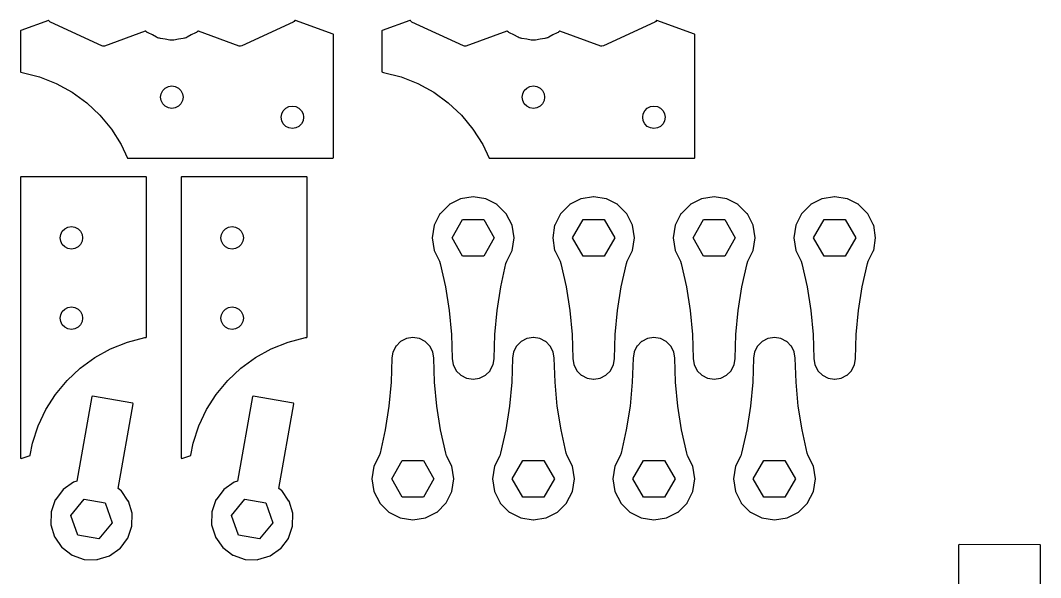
# Model space of a CAD drawing. Header units: metres. Extents: x 5 to 408, y 9 to 287.
# Drawn here: x 281.1 to 408.1, y 217.7 to 287.1 of the extents above; entities that cross this region are included whole.
import ezdxf

# ---------------------------------------------------------------- set-up
doc = ezdxf.new("R2010")
doc.units = ezdxf.units.M

msp = doc.modelspace()

# ---------------------------------------------------------------- linework, layer by layer
for p, q in [((284.635, 287.055), (281.186, 285.8)), ((284.704, 287.03), (284.635, 287.055)), ((284.735, 286.973), (284.704, 287.03)), ((284.83, 286.886), (284.735, 286.973)), ((315.307, 287.036), (315.222, 286.927)), ((315.37, 287.054), (315.307, 287.036)), ((320.064, 285.345), (315.37, 287.054)), ((329.635, 287.055), (326.186, 285.8)), ((329.704, 287.03), (329.635, 287.055)), ((329.735, 286.973), (329.704, 287.03)), ((329.83, 286.886), (329.735, 286.973)), ((360.307, 287.036), (360.222, 286.927)), ((360.37, 287.054), (360.307, 287.036)), ((365.064, 285.345), (360.37, 287.054)), ((281.186, 285.8), (281.15, 285.748)), ((281.15, 285.748), (281.15, 280.659)), ((284.884, 286.855), (284.83, 286.886)), ((291.282, 283.871), (284.884, 286.855)), ((296.695, 285.711), (291.606, 283.859)), ((296.752, 285.698), (296.695, 285.711)), ((303.305, 285.711), (303.248, 285.698)), ((308.398, 283.857), (303.305, 285.711)), ((315.112, 286.853), (308.722, 283.873)), ((315.222, 286.927), (315.112, 286.853)), ((326.186, 285.8), (326.15, 285.748)), ((326.15, 285.748), (326.15, 280.659)), ((329.884, 286.855), (329.83, 286.886)), ((336.282, 283.871), (329.884, 286.855)), ((341.695, 285.711), (336.606, 283.859)), ((341.752, 285.698), (341.695, 285.711)), ((348.305, 285.711), (348.248, 285.698)), ((353.398, 283.857), (348.305, 285.711)), ((360.112, 286.853), (353.722, 283.873)), ((360.222, 286.927), (360.112, 286.853)), ((296.773, 285.678), (296.752, 285.698)), ((296.887, 285.595), (296.773, 285.678)), ((296.902, 285.587), (296.887, 285.595)), ((296.913, 285.579), (296.902, 285.587)), ((296.926, 285.568), (296.913, 285.579)), ((297.042, 285.489), (296.926, 285.568)), ((297.573, 285.241), (297.042, 285.489)), ((298.089, 284.955), (297.573, 285.241)), ((298.221, 284.907), (298.089, 284.955)), ((298.238, 284.904), (298.221, 284.907)), ((298.251, 284.9), (298.238, 284.904)), ((298.266, 284.892), (298.251, 284.9)), ((298.4, 284.848), (298.266, 284.892)), ((298.417, 284.846), (298.4, 284.848)), ((298.43, 284.842), (298.417, 284.846)), ((298.446, 284.835), (298.43, 284.842)), ((298.581, 284.796), (298.446, 284.835)), ((299.163, 284.724), (298.581, 284.796)), ((299.741, 284.612), (299.163, 284.724)), ((299.882, 284.607), (299.741, 284.612)), ((299.899, 284.609), (299.882, 284.607)), ((299.913, 284.609), (299.899, 284.609)), ((299.93, 284.606), (299.913, 284.609)), ((300.07, 284.606), (299.93, 284.606)), ((300.087, 284.609), (300.07, 284.606)), ((300.101, 284.609), (300.087, 284.609)), ((300.118, 284.607), (300.101, 284.609)), ((300.259, 284.612), (300.118, 284.607)), ((300.834, 284.724), (300.259, 284.612)), ((301.419, 284.796), (300.834, 284.724)), ((301.554, 284.835), (301.419, 284.796)), ((301.57, 284.842), (301.554, 284.835)), ((301.583, 284.846), (301.57, 284.842)), ((301.6, 284.848), (301.583, 284.846)), ((301.734, 284.892), (301.6, 284.848)), ((301.749, 284.9), (301.734, 284.892)), ((301.762, 284.904), (301.749, 284.9)), ((301.779, 284.907), (301.762, 284.904)), ((301.911, 284.955), (301.779, 284.907)), ((302.424, 285.24), (301.911, 284.955)), ((302.958, 285.489), (302.424, 285.24)), ((303.074, 285.568), (302.958, 285.489)), ((303.087, 285.579), (303.074, 285.568)), ((303.098, 285.587), (303.087, 285.579)), ((303.113, 285.595), (303.098, 285.587)), ((303.227, 285.678), (303.113, 285.595)), ((303.248, 285.698), (303.227, 285.678)), ((320.1, 285.294), (320.064, 285.345)), ((320.1, 269.959), (320.1, 285.294)), ((341.773, 285.678), (341.752, 285.698)), ((341.887, 285.595), (341.773, 285.678)), ((341.902, 285.587), (341.887, 285.595)), ((341.913, 285.579), (341.902, 285.587)), ((341.926, 285.568), (341.913, 285.579)), ((342.042, 285.489), (341.926, 285.568)), ((342.573, 285.241), (342.042, 285.489)), ((343.089, 284.955), (342.573, 285.241)), ((343.221, 284.907), (343.089, 284.955)), ((343.238, 284.904), (343.221, 284.907)), ((343.251, 284.9), (343.238, 284.904)), ((343.266, 284.892), (343.251, 284.9)), ((343.4, 284.848), (343.266, 284.892)), ((343.417, 284.846), (343.4, 284.848)), ((343.43, 284.842), (343.417, 284.846)), ((343.446, 284.835), (343.43, 284.842)), ((343.581, 284.796), (343.446, 284.835)), ((344.163, 284.724), (343.581, 284.796)), ((344.741, 284.612), (344.163, 284.724)), ((344.882, 284.607), (344.741, 284.612)), ((344.899, 284.609), (344.882, 284.607)), ((344.913, 284.609), (344.899, 284.609)), ((344.93, 284.606), (344.913, 284.609)), ((345.07, 284.606), (344.93, 284.606)), ((345.087, 284.609), (345.07, 284.606)), ((345.101, 284.609), (345.087, 284.609)), ((345.118, 284.607), (345.101, 284.609)), ((345.259, 284.612), (345.118, 284.607)), ((345.834, 284.724), (345.259, 284.612)), ((346.419, 284.796), (345.834, 284.724)), ((346.554, 284.835), (346.419, 284.796)), ((346.57, 284.842), (346.554, 284.835)), ((346.583, 284.846), (346.57, 284.842)), ((346.6, 284.848), (346.583, 284.846)), ((346.734, 284.892), (346.6, 284.848)), ((346.749, 284.9), (346.734, 284.892)), ((346.762, 284.904), (346.749, 284.9)), ((346.779, 284.907), (346.762, 284.904)), ((346.911, 284.955), (346.779, 284.907)), ((347.424, 285.24), (346.911, 284.955)), ((347.958, 285.489), (347.424, 285.24)), ((348.074, 285.568), (347.958, 285.489)), ((348.087, 285.579), (348.074, 285.568)), ((348.098, 285.587), (348.087, 285.579)), ((348.113, 285.595), (348.098, 285.587)), ((348.227, 285.678), (348.113, 285.595)), ((348.248, 285.698), (348.227, 285.678)), ((365.1, 285.294), (365.064, 285.345)), ((365.1, 269.959), (365.1, 285.294)), ((291.406, 283.836), (291.282, 283.871)), ((291.606, 283.859), (291.406, 283.836)), ((308.524, 283.833), (308.398, 283.857)), ((308.722, 283.873), (308.524, 283.833)), ((336.406, 283.836), (336.282, 283.871)), ((336.606, 283.859), (336.406, 283.836)), ((353.524, 283.833), (353.398, 283.857)), ((353.722, 283.873), (353.524, 283.833)), ((281.15, 280.659), (281.2, 280.602)), ((326.15, 280.659), (326.2, 280.602)), ((281.2, 280.602), (281.354, 280.583)), ((281.354, 280.583), (283.531, 280.024)), ((283.531, 280.024), (285.621, 279.196)), ((326.2, 280.602), (326.354, 280.583)), ((326.354, 280.583), (328.531, 280.024)), ((328.531, 280.024), (330.621, 279.196)), ((285.621, 279.196), (287.591, 278.113)), ((287.591, 278.113), (289.41, 276.792)), ((298.67, 277.932), (298.868, 278.322)), ((298.868, 278.322), (299.178, 278.632)), ((299.178, 278.632), (299.568, 278.83)), ((299.568, 278.83), (300, 278.899)), ((300, 278.899), (300.432, 278.83)), ((300.432, 278.83), (300.822, 278.632)), ((300.822, 278.632), (301.132, 278.322)), ((301.132, 278.322), (301.33, 277.932)), ((330.621, 279.196), (332.591, 278.113)), ((332.591, 278.113), (334.41, 276.792)), ((343.67, 277.932), (343.868, 278.322)), ((343.868, 278.322), (344.178, 278.632)), ((344.178, 278.632), (344.568, 278.83)), ((344.568, 278.83), (345, 278.899)), ((345, 278.899), (345.432, 278.83)), ((345.432, 278.83), (345.822, 278.632)), ((345.822, 278.632), (346.132, 278.322)), ((346.132, 278.322), (346.33, 277.932)), ((298.601, 277.5), (298.67, 277.932)), ((298.67, 277.068), (298.601, 277.5)), ((298.868, 276.678), (298.67, 277.068)), ((301.33, 277.068), (301.132, 276.678)), ((301.33, 277.932), (301.399, 277.5)), ((301.399, 277.5), (301.33, 277.068)), ((343.601, 277.5), (343.67, 277.932)), ((343.67, 277.068), (343.601, 277.5)), ((343.868, 276.678), (343.67, 277.068)), ((346.33, 277.068), (346.132, 276.678)), ((346.33, 277.932), (346.399, 277.5)), ((346.399, 277.5), (346.33, 277.068)), ((289.41, 276.792), (291.048, 275.253)), ((299.178, 276.368), (298.868, 276.678)), ((299.568, 276.17), (299.178, 276.368)), ((300, 276.101), (299.568, 276.17)), ((300.432, 276.17), (300, 276.101)), ((300.822, 276.368), (300.432, 276.17)), ((301.132, 276.678), (300.822, 276.368)), ((313.67, 275.432), (313.868, 275.822)), ((313.868, 275.822), (314.178, 276.132)), ((314.178, 276.132), (314.568, 276.33)), ((314.568, 276.33), (315, 276.399)), ((315, 276.399), (315.432, 276.33)), ((315.432, 276.33), (315.822, 276.132)), ((315.822, 276.132), (316.132, 275.822)), ((316.132, 275.822), (316.33, 275.432)), ((334.41, 276.792), (336.048, 275.253)), ((344.178, 276.368), (343.868, 276.678)), ((344.568, 276.17), (344.178, 276.368)), ((345, 276.101), (344.568, 276.17)), ((345.432, 276.17), (345, 276.101)), ((345.822, 276.368), (345.432, 276.17)), ((346.132, 276.678), (345.822, 276.368)), ((358.67, 275.432), (358.868, 275.822)), ((358.868, 275.822), (359.178, 276.132)), ((359.178, 276.132), (359.568, 276.33)), ((359.568, 276.33), (360, 276.399)), ((360, 276.399), (360.432, 276.33)), ((360.432, 276.33), (360.822, 276.132)), ((360.822, 276.132), (361.132, 275.822)), ((361.132, 275.822), (361.33, 275.432)), ((291.048, 275.253), (292.481, 273.521)), ((313.601, 275), (313.67, 275.432)), ((313.67, 274.568), (313.601, 275)), ((313.868, 274.178), (313.67, 274.568)), ((316.33, 274.568), (316.132, 274.178)), ((316.33, 275.432), (316.399, 275)), ((316.399, 275), (316.33, 274.568)), ((336.048, 275.253), (337.481, 273.521)), ((358.601, 275), (358.67, 275.432)), ((358.67, 274.568), (358.601, 275)), ((358.868, 274.178), (358.67, 274.568)), ((361.33, 274.568), (361.132, 274.178)), ((361.33, 275.432), (361.399, 275)), ((361.399, 275), (361.33, 274.568)), ((292.481, 273.521), (293.686, 271.623)), ((314.178, 273.868), (313.868, 274.178)), ((314.568, 273.67), (314.178, 273.868)), ((315, 273.601), (314.568, 273.67)), ((315.432, 273.67), (315, 273.601)), ((315.822, 273.868), (315.432, 273.67)), ((316.132, 274.178), (315.822, 273.868)), ((337.481, 273.521), (338.686, 271.623)), ((359.178, 273.868), (358.868, 274.178)), ((359.568, 273.67), (359.178, 273.868)), ((360, 273.601), (359.568, 273.67)), ((360.432, 273.67), (360, 273.601)), ((360.822, 273.868), (360.432, 273.67)), ((361.132, 274.178), (360.822, 273.868)), ((293.686, 271.623), (294.482, 269.931)), ((338.686, 271.623), (339.482, 269.931)), ((294.482, 269.931), (294.531, 269.9)), ((294.531, 269.9), (320.041, 269.9)), ((320.041, 269.9), (320.1, 269.959)), ((339.482, 269.931), (339.531, 269.9)), ((339.531, 269.9), (365.041, 269.9)), ((365.041, 269.9), (365.1, 269.959)), ((281.209, 267.6), (281.15, 267.541)), ((281.15, 267.541), (281.15, 232.582)), ((296.791, 267.6), (281.209, 267.6)), ((296.85, 267.541), (296.791, 267.6)), ((296.85, 247.659), (296.85, 267.541)), ((301.209, 267.6), (301.15, 267.541)), ((301.15, 267.541), (301.15, 232.582)), ((316.791, 267.6), (301.209, 267.6)), ((316.85, 267.541), (316.791, 267.6)), ((316.85, 247.659), (316.85, 267.541)), ((334.496, 264.121), (333.379, 263.004)), ((334.509, 264.131), (334.496, 264.121)), ((335.917, 264.848), (334.509, 264.131)), ((335.932, 264.853), (335.917, 264.848)), ((337.492, 265.1), (335.932, 264.853)), ((337.508, 265.1), (337.492, 265.1)), ((339.068, 264.853), (337.508, 265.1)), ((339.083, 264.848), (339.068, 264.853)), ((340.491, 264.131), (339.083, 264.848)), ((340.504, 264.121), (340.491, 264.131)), ((341.621, 263.004), (340.504, 264.121)), ((349.496, 264.121), (348.379, 263.004)), ((349.509, 264.131), (349.496, 264.121)), ((350.917, 264.848), (349.509, 264.131)), ((350.932, 264.853), (350.917, 264.848)), ((352.492, 265.1), (350.932, 264.853)), ((352.508, 265.1), (352.492, 265.1)), ((354.068, 264.853), (352.508, 265.1)), ((354.083, 264.848), (354.068, 264.853)), ((355.491, 264.131), (354.083, 264.848)), ((355.504, 264.121), (355.491, 264.131)), ((356.621, 263.004), (355.504, 264.121)), ((364.496, 264.121), (363.379, 263.004)), ((364.509, 264.131), (364.496, 264.121)), ((365.917, 264.848), (364.509, 264.131)), ((365.932, 264.853), (365.917, 264.848)), ((367.492, 265.1), (365.932, 264.853)), ((367.508, 265.1), (367.492, 265.1)), ((369.068, 264.853), (367.508, 265.1)), ((369.083, 264.848), (369.068, 264.853)), ((370.491, 264.131), (369.083, 264.848)), ((370.504, 264.121), (370.491, 264.131)), ((371.621, 263.004), (370.504, 264.121)), ((379.496, 264.121), (378.379, 263.004)), ((379.509, 264.131), (379.496, 264.121)), ((380.917, 264.848), (379.509, 264.131)), ((380.932, 264.853), (380.917, 264.848)), ((382.492, 265.1), (380.932, 264.853)), ((382.508, 265.1), (382.492, 265.1)), ((384.068, 264.853), (382.508, 265.1)), ((384.083, 264.848), (384.068, 264.853)), ((385.491, 264.131), (384.083, 264.848)), ((385.504, 264.121), (385.491, 264.131)), ((386.621, 263.004), (385.504, 264.121)), ((333.369, 262.991), (332.652, 261.583)), ((333.379, 263.004), (333.369, 262.991)), ((341.631, 262.991), (341.621, 263.004)), ((342.348, 261.583), (341.631, 262.991)), ((348.369, 262.991), (347.652, 261.583)), ((348.379, 263.004), (348.369, 262.991)), ((356.631, 262.991), (356.621, 263.004)), ((357.348, 261.583), (356.631, 262.991)), ((363.369, 262.991), (362.652, 261.583)), ((363.379, 263.004), (363.369, 262.991)), ((371.631, 262.991), (371.621, 263.004)), ((372.348, 261.583), (371.631, 262.991)), ((378.369, 262.991), (377.652, 261.583)), ((378.379, 263.004), (378.369, 262.991)), ((386.631, 262.991), (386.621, 263.004)), ((387.348, 261.583), (386.631, 262.991)), ((332.652, 261.583), (332.647, 261.568)), ((334.873, 260), (336.187, 262.275)), ((336.187, 262.275), (338.813, 262.275)), ((338.813, 262.275), (340.127, 260)), ((342.353, 261.568), (342.348, 261.583)), ((347.652, 261.583), (347.647, 261.568)), ((349.873, 260), (351.187, 262.275)), ((351.187, 262.275), (353.813, 262.275)), ((353.813, 262.275), (355.127, 260)), ((357.353, 261.568), (357.348, 261.583)), ((362.652, 261.583), (362.647, 261.568)), ((364.873, 260), (366.187, 262.275)), ((366.187, 262.275), (368.813, 262.275)), ((368.813, 262.275), (370.127, 260)), ((372.353, 261.568), (372.348, 261.583)), ((377.652, 261.583), (377.647, 261.568)), ((379.873, 260), (381.187, 262.275)), ((381.187, 262.275), (383.813, 262.275)), ((383.813, 262.275), (385.127, 260)), ((387.353, 261.568), (387.348, 261.583)), ((286.101, 260), (286.17, 260.432)), ((286.17, 260.432), (286.368, 260.822)), ((286.368, 260.822), (286.678, 261.132)), ((286.678, 261.132), (287.068, 261.33)), ((287.068, 261.33), (287.5, 261.399)), ((287.5, 261.399), (287.932, 261.33)), ((287.932, 261.33), (288.322, 261.132)), ((288.322, 261.132), (288.632, 260.822)), ((288.632, 260.822), (288.83, 260.432)), ((288.83, 260.432), (288.899, 260)), ((306.101, 260), (306.17, 260.432)), ((306.17, 260.432), (306.368, 260.822)), ((306.368, 260.822), (306.678, 261.132)), ((306.678, 261.132), (307.068, 261.33)), ((307.068, 261.33), (307.5, 261.399)), ((307.5, 261.399), (307.932, 261.33)), ((307.932, 261.33), (308.322, 261.132)), ((308.322, 261.132), (308.632, 260.822)), ((308.632, 260.822), (308.83, 260.432)), ((308.83, 260.432), (308.899, 260)), ((332.647, 261.568), (332.4, 260.008)), ((342.6, 260.008), (342.353, 261.568)), ((347.647, 261.568), (347.4, 260.008)), ((357.6, 260.008), (357.353, 261.568)), ((362.647, 261.568), (362.4, 260.008)), ((372.6, 260.008), (372.353, 261.568)), ((377.647, 261.568), (377.4, 260.008)), ((387.6, 260.008), (387.353, 261.568)), ((286.17, 259.568), (286.101, 260)), ((286.368, 259.178), (286.17, 259.568)), ((286.678, 258.868), (286.368, 259.178)), ((288.632, 259.178), (288.322, 258.868)), ((288.83, 259.568), (288.632, 259.178)), ((288.899, 260), (288.83, 259.568)), ((306.17, 259.568), (306.101, 260)), ((306.368, 259.178), (306.17, 259.568)), ((306.678, 258.868), (306.368, 259.178)), ((308.632, 259.178), (308.322, 258.868)), ((308.83, 259.568), (308.632, 259.178)), ((308.899, 260), (308.83, 259.568)), ((332.4, 260.008), (332.4, 259.992)), ((332.4, 259.992), (332.647, 258.432)), ((336.187, 257.725), (334.873, 260)), ((340.127, 260), (338.813, 257.725)), ((342.353, 258.432), (342.6, 259.992)), ((342.6, 259.992), (342.6, 260.008)), ((347.4, 260.008), (347.4, 259.992)), ((347.4, 259.992), (347.647, 258.432)), ((351.187, 257.725), (349.873, 260)), ((355.127, 260), (353.813, 257.725)), ((357.353, 258.432), (357.6, 259.992)), ((357.6, 259.992), (357.6, 260.008)), ((362.4, 260.008), (362.4, 259.992)), ((362.4, 259.992), (362.647, 258.432)), ((366.187, 257.725), (364.873, 260)), ((370.127, 260), (368.813, 257.725)), ((372.353, 258.432), (372.6, 259.992)), ((372.6, 259.992), (372.6, 260.008)), ((377.4, 260.008), (377.4, 259.992)), ((377.4, 259.992), (377.647, 258.432)), ((381.187, 257.725), (379.873, 260)), ((385.127, 260), (383.813, 257.725)), ((387.353, 258.432), (387.6, 259.992)), ((387.6, 259.992), (387.6, 260.008)), ((287.068, 258.67), (286.678, 258.868)), ((287.5, 258.601), (287.068, 258.67)), ((287.932, 258.67), (287.5, 258.601)), ((288.322, 258.868), (287.932, 258.67)), ((307.068, 258.67), (306.678, 258.868)), ((307.5, 258.601), (307.068, 258.67)), ((307.932, 258.67), (307.5, 258.601)), ((308.322, 258.868), (307.932, 258.67)), ((332.647, 258.432), (332.652, 258.417)), ((332.652, 258.417), (333.316, 257.112)), ((341.684, 257.112), (342.348, 258.417)), ((342.348, 258.417), (342.353, 258.432)), ((347.647, 258.432), (347.652, 258.417)), ((347.652, 258.417), (348.316, 257.112)), ((356.684, 257.112), (357.348, 258.417)), ((357.348, 258.417), (357.353, 258.432)), ((362.647, 258.432), (362.652, 258.417)), ((362.652, 258.417), (363.316, 257.112)), ((371.684, 257.112), (372.348, 258.417)), ((372.348, 258.417), (372.353, 258.432)), ((377.647, 258.432), (377.652, 258.417)), ((377.652, 258.417), (378.316, 257.112)), ((386.684, 257.112), (387.348, 258.417)), ((387.348, 258.417), (387.353, 258.432)), ((333.316, 257.112), (333.411, 256.788)), ((333.411, 256.788), (334.06, 253.882)), ((338.813, 257.725), (336.187, 257.725)), ((340.94, 253.882), (341.589, 256.788)), ((341.589, 256.788), (341.684, 257.112)), ((348.316, 257.112), (348.411, 256.788)), ((348.411, 256.788), (349.06, 253.882)), ((353.813, 257.725), (351.187, 257.725)), ((355.94, 253.882), (356.589, 256.788)), ((356.589, 256.788), (356.684, 257.112)), ((363.316, 257.112), (363.411, 256.788)), ((363.411, 256.788), (364.06, 253.882)), ((368.813, 257.725), (366.187, 257.725)), ((370.94, 253.882), (371.589, 256.788)), ((371.589, 256.788), (371.684, 257.112)), ((378.316, 257.112), (378.411, 256.788)), ((378.411, 256.788), (379.06, 253.882)), ((383.813, 257.725), (381.187, 257.725)), ((385.94, 253.882), (386.589, 256.788)), ((386.589, 256.788), (386.684, 257.112)), ((334.06, 253.882), (334.526, 250.941)), ((340.474, 250.941), (340.94, 253.882)), ((349.06, 253.882), (349.526, 250.941)), ((355.474, 250.941), (355.94, 253.882)), ((364.06, 253.882), (364.526, 250.941)), ((370.474, 250.941), (370.94, 253.882)), ((379.06, 253.882), (379.526, 250.941)), ((385.474, 250.941), (385.94, 253.882)), ((286.101, 250), (286.17, 250.432)), ((286.17, 250.432), (286.368, 250.822)), ((286.368, 250.822), (286.678, 251.132)), ((286.678, 251.132), (287.068, 251.33)), ((287.068, 251.33), (287.5, 251.399)), ((287.5, 251.399), (287.932, 251.33)), ((287.932, 251.33), (288.322, 251.132)), ((288.322, 251.132), (288.632, 250.822)), ((288.632, 250.822), (288.83, 250.432)), ((288.83, 250.432), (288.899, 250)), ((306.101, 250), (306.17, 250.432)), ((306.17, 250.432), (306.368, 250.822)), ((306.368, 250.822), (306.678, 251.132)), ((306.678, 251.132), (307.068, 251.33)), ((307.068, 251.33), (307.5, 251.399)), ((307.5, 251.399), (307.932, 251.33)), ((307.932, 251.33), (308.322, 251.132)), ((308.322, 251.132), (308.632, 250.822)), ((308.632, 250.822), (308.83, 250.432)), ((308.83, 250.432), (308.899, 250)), ((334.526, 250.941), (334.806, 247.976)), ((340.194, 247.976), (340.474, 250.941)), ((349.526, 250.941), (349.806, 247.976)), ((355.194, 247.976), (355.474, 250.941)), ((364.526, 250.941), (364.806, 247.976)), ((370.194, 247.976), (370.474, 250.941)), ((379.526, 250.941), (379.806, 247.976)), ((385.194, 247.976), (385.474, 250.941)), ((286.17, 249.568), (286.101, 250)), ((286.368, 249.178), (286.17, 249.568)), ((286.678, 248.868), (286.368, 249.178)), ((288.632, 249.178), (288.322, 248.868)), ((288.83, 249.568), (288.632, 249.178)), ((288.899, 250), (288.83, 249.568)), ((306.17, 249.568), (306.101, 250)), ((306.368, 249.178), (306.17, 249.568)), ((306.678, 248.868), (306.368, 249.178)), ((308.632, 249.178), (308.322, 248.868)), ((308.83, 249.568), (308.632, 249.178)), ((308.899, 250), (308.83, 249.568)), ((287.068, 248.67), (286.678, 248.868)), ((287.5, 248.601), (287.068, 248.67)), ((287.932, 248.67), (287.5, 248.601)), ((288.322, 248.868), (287.932, 248.67)), ((296.8, 247.602), (296.85, 247.659)), ((307.068, 248.67), (306.678, 248.868)), ((307.5, 248.601), (307.068, 248.67)), ((307.932, 248.67), (307.5, 248.601)), ((308.322, 248.868), (307.932, 248.67)), ((316.8, 247.602), (316.85, 247.659)), ((334.806, 247.976), (334.901, 244.987)), ((340.1, 244.994), (340.194, 247.976)), ((349.806, 247.976), (349.901, 244.987)), ((355.1, 244.994), (355.194, 247.976)), ((364.806, 247.976), (364.901, 244.987)), ((370.1, 244.994), (370.194, 247.976)), ((379.806, 247.976), (379.901, 244.987)), ((385.1, 244.994), (385.194, 247.976)), ((292.379, 246.196), (294.469, 247.024)), ((294.469, 247.024), (296.646, 247.583)), ((296.646, 247.583), (296.8, 247.602)), ((312.379, 246.196), (314.469, 247.024)), ((314.469, 247.024), (316.646, 247.583)), ((316.646, 247.583), (316.8, 247.602)), ((327.892, 246.522), (327.53, 245.811)), ((327.901, 246.535), (327.892, 246.522)), ((328.465, 247.099), (327.901, 246.535)), ((328.478, 247.108), (328.465, 247.099)), ((329.189, 247.47), (328.478, 247.108)), ((329.204, 247.475), (329.189, 247.47)), ((329.992, 247.6), (329.204, 247.475)), ((330.008, 247.6), (329.992, 247.6)), ((330.796, 247.475), (330.008, 247.6)), ((330.811, 247.47), (330.796, 247.475)), ((331.522, 247.108), (330.811, 247.47)), ((331.535, 247.099), (331.522, 247.108)), ((332.099, 246.535), (331.535, 247.099)), ((332.108, 246.522), (332.099, 246.535)), ((332.47, 245.811), (332.108, 246.522)), ((342.892, 246.522), (342.53, 245.811)), ((342.901, 246.535), (342.892, 246.522)), ((343.465, 247.099), (342.901, 246.535)), ((343.478, 247.108), (343.465, 247.099)), ((344.189, 247.47), (343.478, 247.108)), ((344.204, 247.475), (344.189, 247.47)), ((344.992, 247.6), (344.204, 247.475)), ((345.008, 247.6), (344.992, 247.6)), ((345.796, 247.475), (345.008, 247.6)), ((345.811, 247.47), (345.796, 247.475)), ((346.522, 247.108), (345.811, 247.47)), ((346.535, 247.099), (346.522, 247.108)), ((347.099, 246.535), (346.535, 247.099)), ((347.108, 246.522), (347.099, 246.535)), ((347.47, 245.811), (347.108, 246.522)), ((357.892, 246.522), (357.53, 245.811)), ((357.901, 246.535), (357.892, 246.522)), ((358.465, 247.099), (357.901, 246.535)), ((358.478, 247.108), (358.465, 247.099)), ((359.189, 247.47), (358.478, 247.108)), ((359.204, 247.475), (359.189, 247.47)), ((359.992, 247.6), (359.204, 247.475)), ((360.008, 247.6), (359.992, 247.6)), ((360.796, 247.475), (360.008, 247.6)), ((360.811, 247.47), (360.796, 247.475)), ((361.522, 247.108), (360.811, 247.47)), ((361.535, 247.099), (361.522, 247.108)), ((362.099, 246.535), (361.535, 247.099)), ((362.108, 246.522), (362.099, 246.535)), ((362.47, 245.811), (362.108, 246.522)), ((372.892, 246.522), (372.53, 245.811)), ((372.901, 246.535), (372.892, 246.522)), ((373.465, 247.099), (372.901, 246.535)), ((373.478, 247.108), (373.465, 247.099)), ((374.189, 247.47), (373.478, 247.108)), ((374.204, 247.475), (374.189, 247.47)), ((374.992, 247.6), (374.204, 247.475)), ((375.008, 247.6), (374.992, 247.6)), ((375.796, 247.475), (375.008, 247.6)), ((375.811, 247.47), (375.796, 247.475)), ((376.522, 247.108), (375.811, 247.47)), ((376.535, 247.099), (376.522, 247.108)), ((377.099, 246.535), (376.535, 247.099)), ((377.108, 246.522), (377.099, 246.535)), ((377.47, 245.811), (377.108, 246.522)), ((288.59, 243.792), (290.409, 245.113)), ((290.409, 245.113), (292.379, 246.196)), ((308.59, 243.792), (310.409, 245.113)), ((310.409, 245.113), (312.379, 246.196)), ((327.525, 245.796), (327.4, 245.006)), ((327.53, 245.811), (327.525, 245.796)), ((332.475, 245.796), (332.47, 245.811)), ((332.599, 245.013), (332.475, 245.796)), ((342.525, 245.796), (342.4, 245.006)), ((342.53, 245.811), (342.525, 245.796)), ((347.475, 245.796), (347.47, 245.811)), ((347.599, 245.013), (347.475, 245.796)), ((357.525, 245.796), (357.4, 245.006)), ((357.53, 245.811), (357.525, 245.796)), ((362.475, 245.796), (362.47, 245.811)), ((362.599, 245.013), (362.475, 245.796)), ((372.525, 245.796), (372.4, 245.006)), ((372.53, 245.811), (372.525, 245.796)), ((377.475, 245.796), (377.47, 245.811)), ((377.599, 245.013), (377.475, 245.796)), ((327.4, 245.006), (327.306, 242.024)), ((332.694, 242.024), (332.599, 245.013)), ((334.901, 244.987), (335.025, 244.204)), ((335.025, 244.204), (335.03, 244.189)), ((335.03, 244.189), (335.392, 243.478)), ((339.608, 243.478), (339.97, 244.189)), ((339.97, 244.189), (339.975, 244.204)), ((339.975, 244.204), (340.1, 244.994)), ((342.4, 245.006), (342.306, 242.024)), ((347.694, 242.024), (347.599, 245.013)), ((349.901, 244.987), (350.025, 244.204)), ((350.025, 244.204), (350.03, 244.189)), ((350.03, 244.189), (350.392, 243.478)), ((354.608, 243.478), (354.97, 244.189)), ((354.97, 244.189), (354.975, 244.204)), ((354.975, 244.204), (355.1, 244.994)), ((357.4, 245.006), (357.306, 242.024)), ((362.694, 242.024), (362.599, 245.013)), ((364.901, 244.987), (365.025, 244.204)), ((365.025, 244.204), (365.03, 244.189)), ((365.03, 244.189), (365.392, 243.478)), ((369.608, 243.478), (369.97, 244.189)), ((369.97, 244.189), (369.975, 244.204)), ((369.975, 244.204), (370.1, 244.994)), ((372.4, 245.006), (372.306, 242.024)), ((377.694, 242.024), (377.599, 245.013)), ((379.901, 244.987), (380.025, 244.204)), ((380.025, 244.204), (380.03, 244.189)), ((380.03, 244.189), (380.392, 243.478)), ((384.608, 243.478), (384.97, 244.189)), ((384.97, 244.189), (384.975, 244.204)), ((384.975, 244.204), (385.1, 244.994)), ((286.952, 242.253), (288.59, 243.792)), ((306.952, 242.253), (308.59, 243.792)), ((335.392, 243.478), (335.401, 243.465)), ((335.401, 243.465), (335.965, 242.901)), ((335.965, 242.901), (335.978, 242.892)), ((335.978, 242.892), (336.689, 242.53)), ((336.689, 242.53), (336.704, 242.525)), ((338.296, 242.525), (338.311, 242.53)), ((338.311, 242.53), (339.022, 242.892)), ((339.022, 242.892), (339.035, 242.901)), ((339.035, 242.901), (339.599, 243.465)), ((339.599, 243.465), (339.608, 243.478)), ((350.392, 243.478), (350.401, 243.465)), ((350.401, 243.465), (350.965, 242.901)), ((350.965, 242.901), (350.978, 242.892)), ((350.978, 242.892), (351.689, 242.53)), ((351.689, 242.53), (351.704, 242.525)), ((353.296, 242.525), (353.311, 242.53)), ((353.311, 242.53), (354.022, 242.892)), ((354.022, 242.892), (354.035, 242.901)), ((354.035, 242.901), (354.599, 243.465)), ((354.599, 243.465), (354.608, 243.478)), ((365.392, 243.478), (365.401, 243.465)), ((365.401, 243.465), (365.965, 242.901)), ((365.965, 242.901), (365.978, 242.892)), ((365.978, 242.892), (366.689, 242.53)), ((366.689, 242.53), (366.704, 242.525)), ((368.296, 242.525), (368.311, 242.53)), ((368.311, 242.53), (369.022, 242.892)), ((369.022, 242.892), (369.035, 242.901)), ((369.035, 242.901), (369.599, 243.465)), ((369.599, 243.465), (369.608, 243.478)), ((380.392, 243.478), (380.401, 243.465)), ((380.401, 243.465), (380.965, 242.901)), ((380.965, 242.901), (380.978, 242.892)), ((380.978, 242.892), (381.689, 242.53)), ((381.689, 242.53), (381.704, 242.525)), ((383.296, 242.525), (383.311, 242.53)), ((383.311, 242.53), (384.022, 242.892)), ((384.022, 242.892), (384.035, 242.901)), ((384.035, 242.901), (384.599, 243.465)), ((384.599, 243.465), (384.608, 243.478)), ((285.519, 240.521), (286.952, 242.253)), ((305.519, 240.521), (306.952, 242.253)), ((327.306, 242.024), (327.026, 239.059)), ((332.974, 239.059), (332.694, 242.024)), ((336.704, 242.525), (337.492, 242.4)), ((337.492, 242.4), (337.508, 242.4)), ((337.508, 242.4), (338.296, 242.525)), ((342.306, 242.024), (342.026, 239.059)), ((347.974, 239.059), (347.694, 242.024)), ((351.704, 242.525), (352.492, 242.4)), ((352.492, 242.4), (352.508, 242.4)), ((352.508, 242.4), (353.296, 242.525)), ((357.306, 242.024), (357.026, 239.059)), ((362.974, 239.059), (362.694, 242.024)), ((366.704, 242.525), (367.492, 242.4)), ((367.492, 242.4), (367.508, 242.4)), ((367.508, 242.4), (368.296, 242.525)), ((372.306, 242.024), (372.026, 239.059)), ((377.974, 239.059), (377.694, 242.024)), ((381.704, 242.525), (382.492, 242.4)), ((382.492, 242.4), (382.508, 242.4)), ((382.508, 242.4), (383.296, 242.525)), ((284.314, 238.623), (285.519, 240.521)), ((290.051, 240.264), (288.191, 229.716)), ((290.119, 240.312), (290.051, 240.264)), ((295.125, 239.429), (290.119, 240.312)), ((304.314, 238.623), (305.519, 240.521)), ((310.051, 240.264), (308.191, 229.716)), ((310.119, 240.312), (310.051, 240.264)), ((315.125, 239.429), (310.119, 240.312)), ((293.312, 228.813), (295.172, 239.361)), ((295.172, 239.361), (295.125, 239.429)), ((313.312, 228.813), (315.172, 239.361)), ((315.172, 239.361), (315.125, 239.429)), ((327.026, 239.059), (326.56, 236.118)), ((333.44, 236.118), (332.974, 239.059)), ((342.026, 239.059), (341.56, 236.118)), ((348.44, 236.118), (347.974, 239.059)), ((357.026, 239.059), (356.56, 236.118)), ((363.44, 236.118), (362.974, 239.059)), ((372.026, 239.059), (371.56, 236.118)), ((378.44, 236.118), (377.974, 239.059)), ((283.357, 236.589), (284.314, 238.623)), ((303.357, 236.589), (304.314, 238.623)), ((282.663, 234.452), (283.357, 236.589)), ((302.663, 234.452), (303.357, 236.589)), ((326.56, 236.118), (325.911, 233.212)), ((334.089, 233.212), (333.44, 236.118)), ((341.56, 236.118), (340.911, 233.212)), ((349.089, 233.212), (348.44, 236.118)), ((356.56, 236.118), (355.911, 233.212)), ((364.089, 233.212), (363.44, 236.118)), ((371.56, 236.118), (370.911, 233.212)), ((379.089, 233.212), (378.44, 236.118)), ((282.379, 232.967), (282.663, 234.452)), ((302.379, 232.967), (302.663, 234.452)), ((281.15, 232.582), (281.235, 232.522)), ((281.235, 232.522), (282.345, 232.926)), ((282.345, 232.926), (282.379, 232.967)), ((301.15, 232.582), (301.235, 232.522)), ((301.235, 232.522), (302.345, 232.926)), ((302.345, 232.926), (302.379, 232.967)), ((325.816, 232.888), (325.152, 231.583)), ((325.911, 233.212), (325.816, 232.888)), ((334.184, 232.888), (334.089, 233.212)), ((334.848, 231.583), (334.184, 232.888)), ((340.816, 232.888), (340.152, 231.583)), ((340.911, 233.212), (340.816, 232.888)), ((349.184, 232.888), (349.089, 233.212)), ((349.848, 231.583), (349.184, 232.888)), ((355.816, 232.888), (355.152, 231.583)), ((355.911, 233.212), (355.816, 232.888)), ((364.184, 232.888), (364.089, 233.212)), ((364.848, 231.583), (364.184, 232.888)), ((370.816, 232.888), (370.152, 231.583)), ((370.911, 233.212), (370.816, 232.888)), ((379.184, 232.888), (379.089, 233.212)), ((379.848, 231.583), (379.184, 232.888)), ((325.147, 231.568), (324.9, 230.008)), ((325.152, 231.583), (325.147, 231.568)), ((327.373, 230), (328.687, 232.275)), ((328.687, 232.275), (331.313, 232.275)), ((331.313, 232.275), (332.627, 230)), ((334.853, 231.568), (334.848, 231.583)), ((335.1, 230.008), (334.853, 231.568)), ((340.147, 231.568), (339.9, 230.008)), ((340.152, 231.583), (340.147, 231.568)), ((342.373, 230), (343.687, 232.275)), ((343.687, 232.275), (346.313, 232.275)), ((346.313, 232.275), (347.627, 230)), ((349.853, 231.568), (349.848, 231.583)), ((350.1, 230.008), (349.853, 231.568)), ((355.147, 231.568), (354.9, 230.008)), ((355.152, 231.583), (355.147, 231.568)), ((357.373, 230), (358.687, 232.275)), ((358.687, 232.275), (361.313, 232.275)), ((361.313, 232.275), (362.627, 230)), ((364.853, 231.568), (364.848, 231.583)), ((365.1, 230.008), (364.853, 231.568)), ((370.147, 231.568), (369.9, 230.008)), ((370.152, 231.583), (370.147, 231.568)), ((372.373, 230), (373.687, 232.275)), ((373.687, 232.275), (376.313, 232.275)), ((376.313, 232.275), (377.627, 230)), ((379.853, 231.568), (379.848, 231.583)), ((380.1, 230.008), (379.853, 231.568)), ((324.9, 230.008), (324.9, 229.992)), ((324.9, 229.992), (325.147, 228.432)), ((328.687, 227.725), (327.373, 230)), ((332.627, 230), (331.313, 227.725)), ((334.853, 228.432), (335.1, 229.992)), ((335.1, 229.992), (335.1, 230.008)), ((339.9, 230.008), (339.9, 229.992)), ((339.9, 229.992), (340.147, 228.432)), ((343.687, 227.725), (342.373, 230)), ((347.627, 230), (346.313, 227.725)), ((349.853, 228.432), (350.1, 229.992)), ((350.1, 229.992), (350.1, 230.008)), ((354.9, 230.008), (354.9, 229.992)), ((354.9, 229.992), (355.147, 228.432)), ((358.687, 227.725), (357.373, 230)), ((362.627, 230), (361.313, 227.725)), ((364.853, 228.432), (365.1, 229.992)), ((365.1, 229.992), (365.1, 230.008)), ((369.9, 230.008), (369.9, 229.992)), ((369.9, 229.992), (370.147, 228.432)), ((373.687, 227.725), (372.373, 230)), ((377.627, 230), (376.313, 227.725)), ((379.853, 228.432), (380.1, 229.992)), ((380.1, 229.992), (380.1, 230.008)), ((286.452, 228.663), (285.501, 227.401)), ((286.463, 228.674), (286.452, 228.663)), ((287.757, 229.58), (286.463, 228.674)), ((287.771, 229.587), (287.757, 229.58)), ((288.191, 229.716), (287.771, 229.587)), ((293.663, 228.548), (293.312, 228.813)), ((306.452, 228.663), (305.501, 227.401)), ((306.463, 228.674), (306.452, 228.663)), ((307.757, 229.58), (306.463, 228.674)), ((307.771, 229.587), (307.757, 229.58)), ((308.191, 229.716), (307.771, 229.587)), ((313.663, 228.548), (313.312, 228.813)), ((285.493, 227.387), (284.979, 225.893)), ((285.501, 227.401), (285.493, 227.387)), ((287.413, 225.456), (289.102, 227.469)), ((289.102, 227.469), (291.689, 227.012)), ((293.674, 228.537), (293.663, 228.548)), ((294.58, 227.243), (293.674, 228.537)), ((305.493, 227.387), (304.979, 225.893)), ((305.501, 227.401), (305.493, 227.387)), ((307.413, 225.456), (309.102, 227.469)), ((309.102, 227.469), (311.689, 227.012)), ((313.674, 228.537), (313.663, 228.548)), ((314.58, 227.243), (313.674, 228.537)), ((325.147, 228.432), (325.152, 228.417)), ((325.152, 228.417), (325.869, 227.009)), ((331.313, 227.725), (328.687, 227.725)), ((334.131, 227.009), (334.848, 228.417)), ((334.848, 228.417), (334.853, 228.432)), ((340.147, 228.432), (340.152, 228.417)), ((340.152, 228.417), (340.869, 227.009)), ((346.313, 227.725), (343.687, 227.725)), ((349.131, 227.009), (349.848, 228.417)), ((349.848, 228.417), (349.853, 228.432)), ((355.147, 228.432), (355.152, 228.417)), ((355.152, 228.417), (355.869, 227.009)), ((361.313, 227.725), (358.687, 227.725)), ((364.131, 227.009), (364.848, 228.417)), ((364.848, 228.417), (364.853, 228.432)), ((370.147, 228.432), (370.152, 228.417)), ((370.152, 228.417), (370.869, 227.009)), ((376.313, 227.725), (373.687, 227.725)), ((379.131, 227.009), (379.848, 228.417)), ((379.848, 228.417), (379.853, 228.432)), ((291.689, 227.012), (292.587, 224.544)), ((294.587, 227.229), (294.58, 227.243)), ((295.049, 225.718), (294.587, 227.229)), ((311.689, 227.012), (312.587, 224.544)), ((314.587, 227.229), (314.58, 227.243)), ((315.049, 225.718), (314.587, 227.229)), ((325.869, 227.009), (325.879, 226.996)), ((325.879, 226.996), (326.996, 225.879)), ((333.004, 225.879), (334.121, 226.996)), ((334.121, 226.996), (334.131, 227.009)), ((340.869, 227.009), (340.879, 226.996)), ((340.879, 226.996), (341.996, 225.879)), ((348.004, 225.879), (349.121, 226.996)), ((349.121, 226.996), (349.131, 227.009)), ((355.869, 227.009), (355.879, 226.996)), ((355.879, 226.996), (356.996, 225.879)), ((363.004, 225.879), (364.121, 226.996)), ((364.121, 226.996), (364.131, 227.009)), ((370.869, 227.009), (370.879, 226.996)), ((370.879, 226.996), (371.996, 225.879)), ((378.004, 225.879), (379.121, 226.996)), ((379.121, 226.996), (379.131, 227.009)), ((284.976, 225.878), (284.949, 224.298)), ((284.979, 225.893), (284.976, 225.878)), ((288.311, 222.988), (287.413, 225.456)), ((295.024, 224.122), (295.051, 225.702)), ((295.051, 225.702), (295.049, 225.718)), ((304.976, 225.878), (304.949, 224.298)), ((304.979, 225.893), (304.976, 225.878)), ((308.311, 222.988), (307.413, 225.456)), ((315.024, 224.122), (315.051, 225.702)), ((315.051, 225.702), (315.049, 225.718)), ((326.996, 225.879), (327.009, 225.869)), ((327.009, 225.869), (328.417, 225.152)), ((328.417, 225.152), (328.432, 225.147)), ((328.432, 225.147), (329.992, 224.9)), ((329.992, 224.9), (330.008, 224.9)), ((330.008, 224.9), (331.568, 225.147)), ((331.568, 225.147), (331.583, 225.152)), ((331.583, 225.152), (332.991, 225.869)), ((332.991, 225.869), (333.004, 225.879)), ((341.996, 225.879), (342.009, 225.869)), ((342.009, 225.869), (343.417, 225.152)), ((343.417, 225.152), (343.432, 225.147)), ((343.432, 225.147), (344.992, 224.9)), ((344.992, 224.9), (345.008, 224.9)), ((345.008, 224.9), (346.568, 225.147)), ((346.568, 225.147), (346.583, 225.152)), ((346.583, 225.152), (347.991, 225.869)), ((347.991, 225.869), (348.004, 225.879)), ((356.996, 225.879), (357.009, 225.869)), ((357.009, 225.869), (358.417, 225.152)), ((358.417, 225.152), (358.432, 225.147)), ((358.432, 225.147), (359.992, 224.9)), ((359.992, 224.9), (360.008, 224.9)), ((360.008, 224.9), (361.568, 225.147)), ((361.568, 225.147), (361.583, 225.152)), ((361.583, 225.152), (362.991, 225.869)), ((362.991, 225.869), (363.004, 225.879)), ((371.996, 225.879), (372.009, 225.869)), ((372.009, 225.869), (373.417, 225.152)), ((373.417, 225.152), (373.432, 225.147)), ((373.432, 225.147), (374.992, 224.9)), ((374.992, 224.9), (375.008, 224.9)), ((375.008, 224.9), (376.568, 225.147)), ((376.568, 225.147), (376.583, 225.152)), ((376.583, 225.152), (377.991, 225.869)), ((377.991, 225.869), (378.004, 225.879)), ((284.949, 224.298), (284.951, 224.282)), ((284.951, 224.282), (285.413, 222.771)), ((292.587, 224.544), (290.898, 222.531)), ((294.507, 222.613), (295.021, 224.107)), ((295.021, 224.107), (295.024, 224.122)), ((304.949, 224.298), (304.951, 224.282)), ((304.951, 224.282), (305.413, 222.771)), ((312.587, 224.544), (310.898, 222.531)), ((314.507, 222.613), (315.021, 224.107)), ((315.021, 224.107), (315.024, 224.122)), ((285.413, 222.771), (285.42, 222.757)), ((285.42, 222.757), (286.326, 221.463)), ((290.898, 222.531), (288.311, 222.988)), ((293.548, 221.337), (294.499, 222.599)), ((294.499, 222.599), (294.507, 222.613)), ((305.413, 222.771), (305.42, 222.757)), ((305.42, 222.757), (306.326, 221.463)), ((310.898, 222.531), (308.311, 222.988)), ((313.548, 221.337), (314.499, 222.599)), ((314.499, 222.599), (314.507, 222.613)), ((286.326, 221.463), (286.337, 221.452)), ((286.337, 221.452), (287.599, 220.501)), ((292.243, 220.42), (293.537, 221.326)), ((293.537, 221.326), (293.548, 221.337)), ((306.326, 221.463), (306.337, 221.452)), ((306.337, 221.452), (307.599, 220.501)), ((312.243, 220.42), (313.537, 221.326)), ((313.537, 221.326), (313.548, 221.337)), ((397.929, 221.768), (397.292, 11.686)), ((397.987, 221.826), (397.929, 221.768)), ((408.07, 221.796), (397.987, 221.826)), ((407.492, 11.6551), (408.129, 221.737)), ((408.129, 221.737), (408.07, 221.796)), ((287.599, 220.501), (287.613, 220.493)), ((287.613, 220.493), (289.107, 219.979)), ((289.107, 219.979), (289.122, 219.976)), ((289.122, 219.976), (290.702, 219.949)), ((290.702, 219.949), (290.718, 219.951)), ((290.718, 219.951), (292.229, 220.413)), ((292.229, 220.413), (292.243, 220.42)), ((307.599, 220.501), (307.613, 220.493)), ((307.613, 220.493), (309.107, 219.979)), ((309.107, 219.979), (309.122, 219.976)), ((309.122, 219.976), (310.702, 219.949)), ((310.702, 219.949), (310.718, 219.951)), ((310.718, 219.951), (312.229, 220.413)), ((312.229, 220.413), (312.243, 220.42))]:
    msp.add_line(p, q)

doc.saveas('drawing.dxf')
